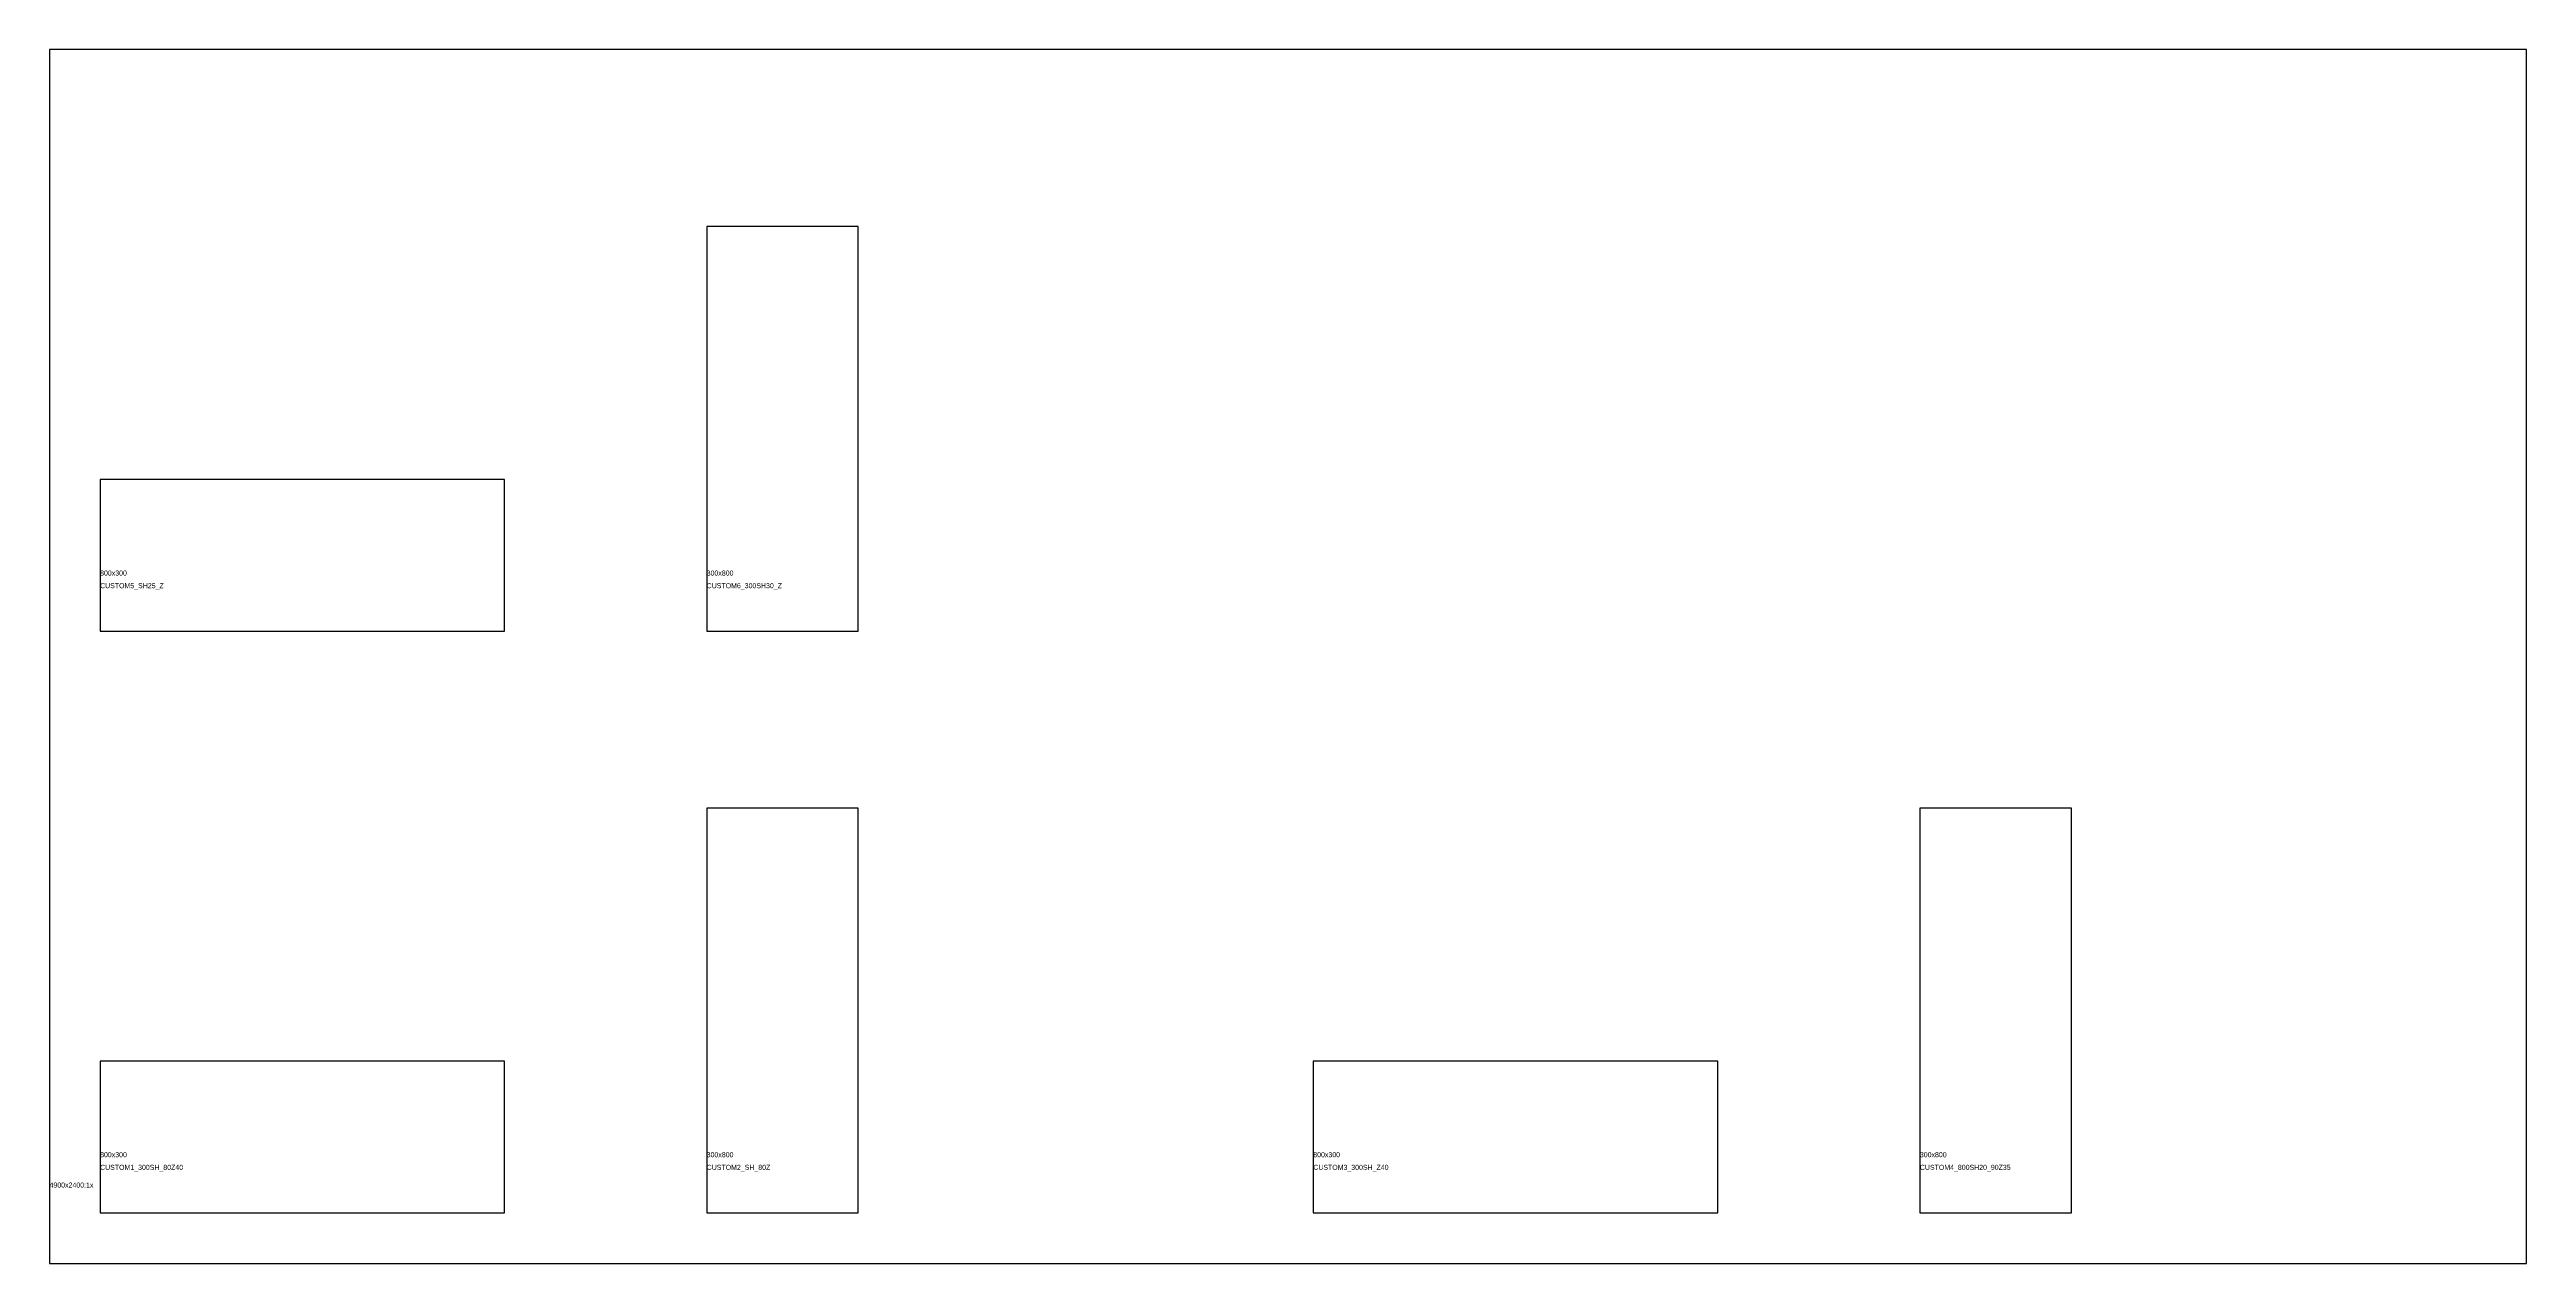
# Model space of a CAD drawing. Header units: millimetres. Extents: x 0 to 4900, y 0 to 2400.
import ezdxf

# ---------------------------------------------------------------- set-up
doc = ezdxf.new("R2010")
doc.units = ezdxf.units.MM

msp = doc.modelspace()

# ---------------------------------------------------------------- linework, layer by layer
for points in [[(0, 0), (4900, 0), (4900, 2400), (0, 2400)], [(1300, 1250), (1600, 1250), (1600, 2050), (1300, 2050)], [(100, 1250), (900, 1250), (900, 1550), (100, 1550)], [(1300, 100), (1600, 100), (1600, 900), (1300, 900)], [(3700, 100), (4000, 100), (4000, 900), (3700, 900)], [(100, 100), (900, 100), (900, 400), (100, 400)], [(2500, 100), (3300, 100), (3300, 400), (2500, 400)]]:
    msp.add_lwpolyline(points, close=True)

# ---------------------------------------------------------------- texts
for s, p in [('800x300', (100, 1360)), ('CUSTOM5_SH25_Z', (100, 1335)), ('300x800', (1300, 1360)), ('CUSTOM6_300SH30_Z', (1300, 1335)), ('800x300', (100, 210)), ('300x800', (1300, 210)), ('800x300', (2500, 210)), ('300x800', (3700, 210)), ('4900x2400:1x', (0, 150)), ('CUSTOM1_300SH_80Z40', (100, 185)), ('CUSTOM2_SH_80Z', (1300, 185)), ('CUSTOM3_300SH_Z40', (2500, 185)), ('CUSTOM4_800SH20_90Z35', (3700, 185))]:
    msp.add_text(s, height=10).set_placement(p)

doc.saveas('drawing.dxf')
